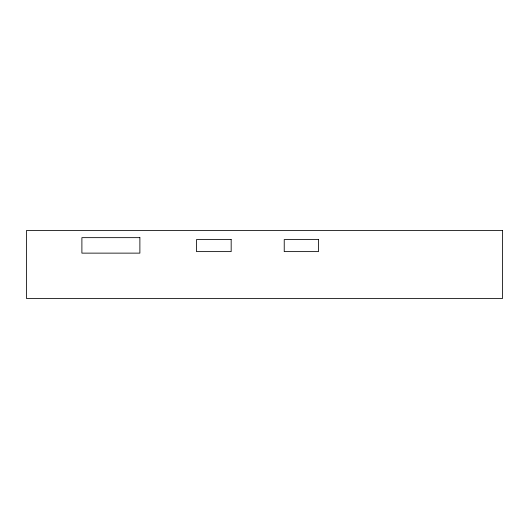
<?xml version="1.0" encoding="UTF-8"?>
<svg xmlns="http://www.w3.org/2000/svg" width="529" height="529" viewBox="0 0 529 529"><rect width="100%" height="100%" fill="white"/><g stroke="black" fill="none" stroke-linecap="round" stroke-linejoin="round"><path stroke-width="0.79" d="M502.55 230.538L26.45 230.538L26.45 298.462L502.55 298.462L502.55 230.538M139.881 237.653L81.896 237.653L81.896 253.133L139.881 253.133L139.881 237.653M231.173 239.584L196.484 239.584L196.484 251.612L231.173 251.612L231.173 239.584M318.511 239.584L284.232 239.584L284.232 251.612L318.511 251.612L318.511 239.584"/></g></svg>
